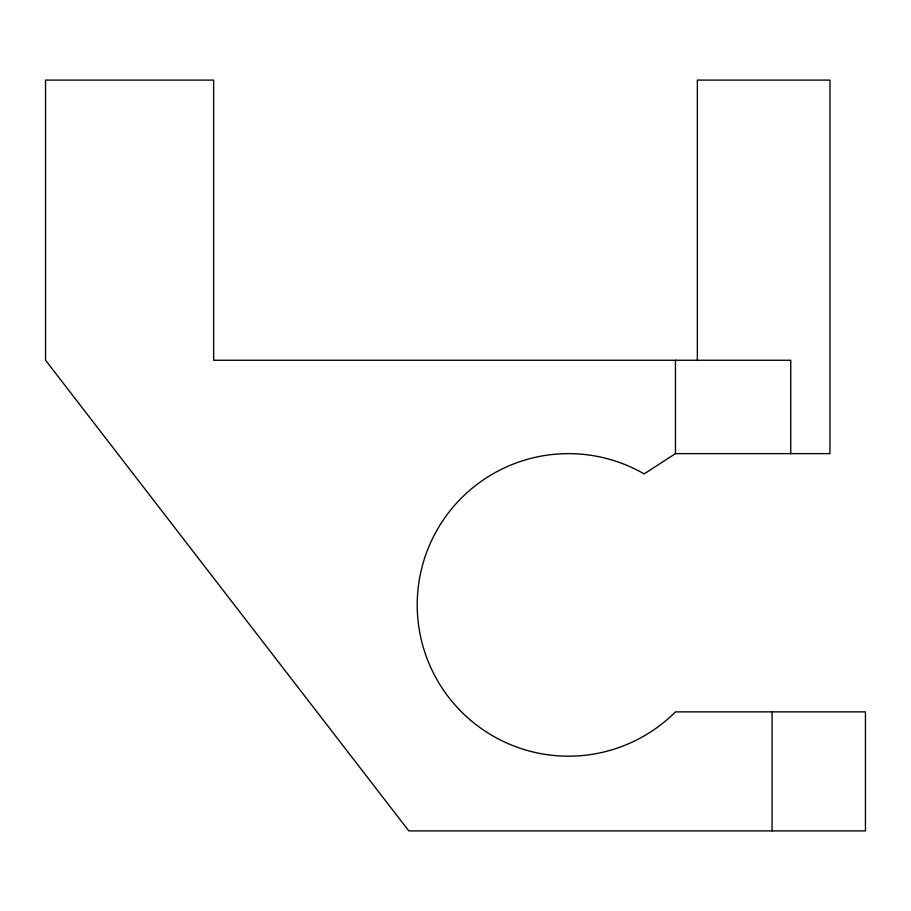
<?xml version="1.0" encoding="UTF-8"?>
<svg xmlns="http://www.w3.org/2000/svg" width="911" height="911" viewBox="0 0 911 911"><rect width="100%" height="100%" fill="white"/><g stroke="black" fill="none" stroke-linecap="round" stroke-linejoin="round"><path stroke-width="1.37" d="M697.359 360.255L697.359 80.1L829.967 80.1L829.967 453.632L675.461 453.632L644.134 473.902A151.283 151.283 0 0 0 444.568 518.143A151.283 151.283 0 0 0 471.249 720.795A151.283 151.283 0 0 0 675.461 711.878L865.45 711.878L865.45 830.9L408.811 830.9L45.55 360.255L45.55 80.1L213.641 80.1L213.641 360.255L790.748 360.255L790.748 453.632M772.072 711.878L772.072 830.9M675.461 360.255L675.461 453.632"/></g></svg>
